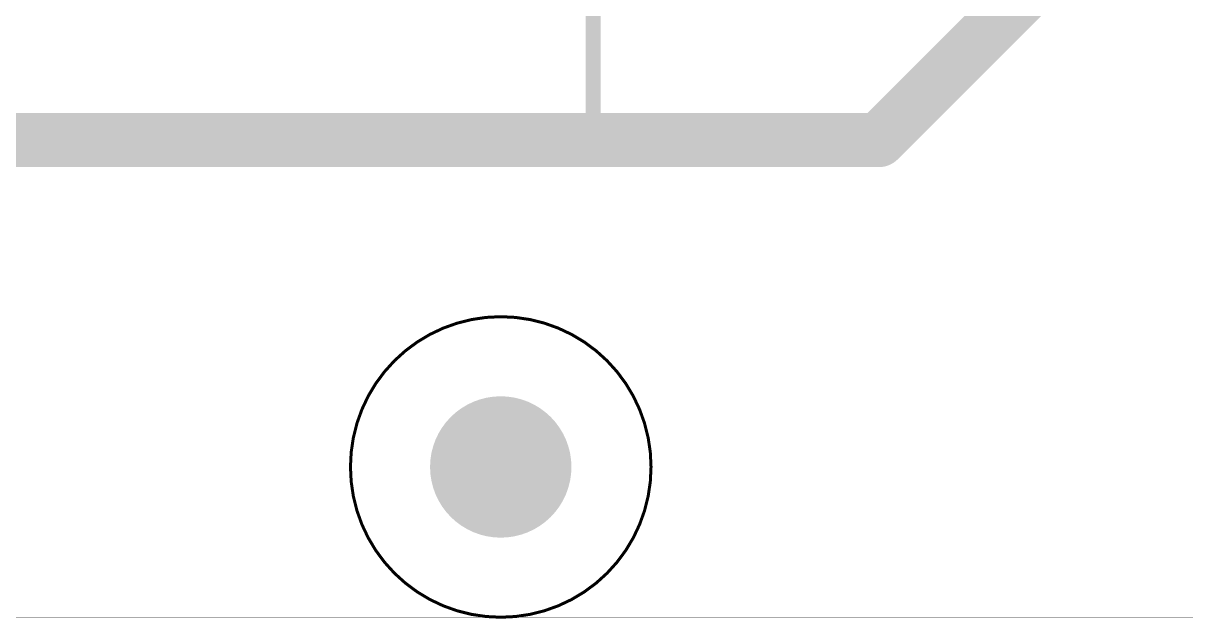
# Model space of a CAD drawing. Header units: millimetres. Extents: x 0 to 395, y 0 to 190.
# Drawn here: x 314.11 to 352.79, y -0.05 to 19.76 of the extents above; entities that cross this region are included whole.
import ezdxf

# ---------------------------------------------------------------- set-up
doc = ezdxf.new("R2010")
doc.units = ezdxf.units.MM
for name, color, linetype in [('BottomLayer', 5, 'Continuous'), ('BottomSolder', 6, 'Continuous'), ('Mechanical3', 76, 'Continuous'), ('MultiLayer', 9, 'Continuous'), ('PadHoleLayer', 156, 'Continuous'), ('TopLayer', 1, 'Continuous'), ('TopOverlay', 2, 'Continuous'), ('TopSolder', 216, 'Continuous')]:
    doc.layers.add(name, color=color, linetype=linetype)

# ---------------------------------------------------------------- blocks, each defined once
blk = doc.blocks.new('DRILL4_3_1332')
at = {"layer": 'BottomLayer', "const_width": 2.25}
blk.add_lwpolyline([(-1.125, 0, 1), (1.125, 0, 1)], format="xyb", close=True, dxfattribs=at)
at = {"layer": 'BottomSolder', "const_width": 2.352}
blk.add_lwpolyline([(-1.176, 0, 1), (1.176, 0, 1)], format="xyb", close=True, dxfattribs=at)
at = {"layer": 'MultiLayer', "const_width": 2.25}
blk.add_lwpolyline([(-1.125, 0, 1), (1.125, 0, 1)], format="xyb", close=True, dxfattribs=at)
at = {"layer": 'PadHoleLayer', "const_width": 2.1}
blk.add_lwpolyline([(-1.05, 0, 1), (1.05, 0, 1)], format="xyb", close=True, dxfattribs=at)
at = {"layer": 'TopLayer', "const_width": 2.25}
blk.add_lwpolyline([(-1.125, 0, 1), (1.125, 0, 1)], format="xyb", close=True, dxfattribs=at)
at = {"layer": 'TopOverlay'}
for points, const_width in [([(5, 0, 1), (-5, 0, 1)], 0.1), ([(-5.025, 0, 1), (-4.975, 0, 1)], 0.05), ([(4.975, 0, 1), (5.025, 0, 1)], 0.05)]:
    blk.add_lwpolyline(points, format="xyb", close=True, dxfattribs=dict(at, const_width=const_width))
at = {"layer": 'TopSolder', "const_width": 2.352}
blk.add_lwpolyline([(-1.176, 0, 1), (1.176, 0, 1)], format="xyb", close=True, dxfattribs=at)

msp = doc.modelspace()

# ---------------------------------------------------------------- linework, layer by layer
at = {"layer": 'Mechanical3', "const_width": 0.01}
msp.add_lwpolyline([(0, 0), (395, 0)], dxfattribs=at)
at = {"layer": 'TopLayer'}
for points, const_width in [([(342.575, 15.875), (370.375, 43.675)], 1.8), ([(333.075, 16.1), (333.075, 26.829)], 0.5), ([(293.975, 15.875), (332.85, 15.875)], 1.8), ([(332.85, 15.875), (342.575, 15.875)], 1.8), ([(332.85, 15.875), (333.075, 16.1)], 0.5)]:
    msp.add_lwpolyline(points, dxfattribs=dict(at, const_width=const_width))
for points, const_width in [([(332.4, 15.875, 1), (333.3, 15.875, 1)], 0.9), ([(332.4, 15.875, 1), (333.3, 15.875, 1)], 0.9), ([(342.125, 15.875, 1), (343.025, 15.875, 1)], 0.9), ([(342.125, 15.875, 1), (343.025, 15.875, 1)], 0.9), ([(332.95, 16.1, 1), (333.2, 16.1, 1)], 0.25), ([(332.95, 16.1, 1), (333.2, 16.1, 1)], 0.25), ([(332.725, 15.875, 1), (332.975, 15.875, 1)], 0.25)]:
    msp.add_lwpolyline(points, format="xyb", close=True, dxfattribs=dict(at, const_width=const_width))

# ---------------------------------------------------------------- block references
msp.add_blockref('DRILL4_3_1332', (330, 5))

doc.saveas('drawing.dxf')
